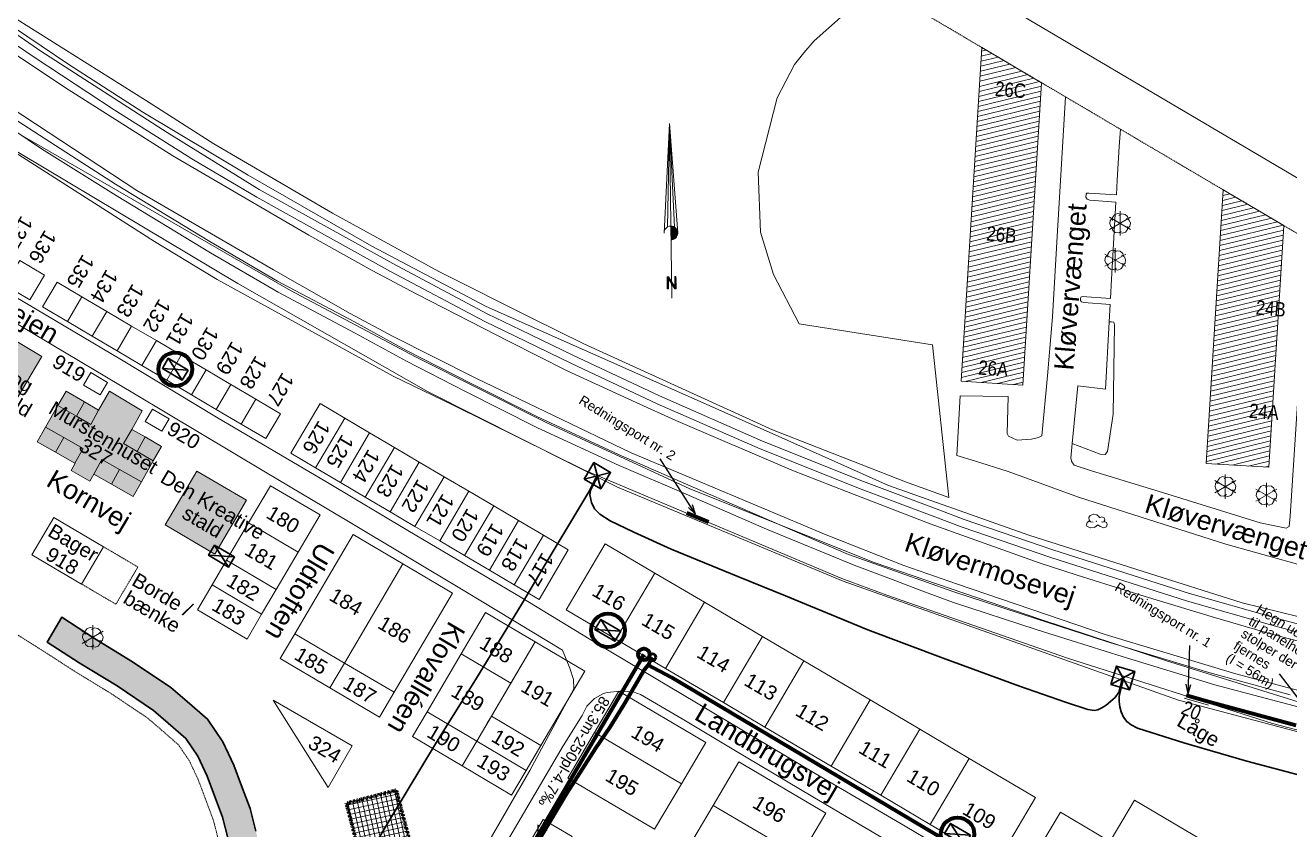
# Model space of a CAD drawing. Header units: metres. Extents: x 585637 to 586843, y 6137463 to 6138529.
# Drawn here: x 586117.3 to 586380.6, y 6138131.9 to 6138299.4 of the extents above; entities that cross this region are included whole.
import ezdxf
from ezdxf.enums import TextEntityAlignment as Align

# ---------------------------------------------------------------- set-up
doc = ezdxf.new("R2010")
doc.units = ezdxf.units.M
doc.header["$MEASUREMENT"] = 0
for name, pattern in [('DGN Style 2', [0.115207, 0.069124, -0.046083]), ('DGN Style 7', [43.264374, 19.468968, -8.652875, 6.489656, -8.652875]), ('DGN_STYLE_2', [0.030554, 0.018333, -0.012222])]:
    doc.linetypes.add(name, pattern=pattern)
for name, color, linetype, lineweight in [('adresse', 7, 'Continuous', 13), ('Alle felter', 7, 'Continuous', 13), ('bygning', 252, 'Continuous', 0), ('FRAME', 7, 'Continuous', 13), ('Grundkort', 7, 'Continuous', 13), ('hegn', 252, 'Continuous', 13), ('hjælp', 30, 'Continuous', 13), ('kn S Brønd Proj Standard', 1, 'Continuous', 70), ('kratbevoksning', 252, 'Continuous', 13), ('ledn S grav Proj', 1, 'Continuous', 70), ('Nordpil', 7, 'Continuous', 13), ('Standnr', 7, 'Continuous', 0), ('Tekster', 7, 'Continuous', 0), ('Telt', 7, 'Continuous', 0), ('TF_T_---_LyslT', 6, 'Continuous', 30), ('TF_V_---_Bron-', 4, 'Continuous', 53), ('TF_V_---_Ledn-', 4, 'Continuous', 70), ('træ', 252, 'Continuous', 13), ('trægruppe', 252, 'Continuous', 13), ('TV_A_FKT_Skab -Bevares', 5, 'Continuous', 30), ('TV_A_FKT_Vold-', 86, 'Continuous', 13), ('TV_A_INF_Tekst', 7, 'Continuous', 0), ('TV_A_OPB_-----', 7, 'Continuous', 0), ('TV_A_OPB_Bygning', 30, 'DGN Style 2', 70), ('TV_G_---_Bron', 115, 'Continuous', 70), ('TV_G_---_Hegn', 142, 'DGN Style 7', 70), ('TV_G_---_Vold-', 3, 'Continuous', 30), ('vejkant', 252, 'Continuous', 13), ('vejnavn', 7, 'Continuous', 13)]:
    doc.layers.add(name, color=color, linetype=linetype, lineweight=lineweight)
for name, color, linetype, lineweight, true_color in [('ledn-txt S Proj', 1, 'Continuous', 0, 0xff0000), ('skov', 7, 'Continuous', 13, 0x848484), ('tekniskareal sportsanlæg', 7, 'Continuous', 13, 0x848484), ('TV_G_---_Port', 1, 'Continuous', 100, 0xff0000)]:
    doc.layers.add(name, color=color, linetype=linetype, lineweight=lineweight, true_color=true_color)
doc.layers.add('TC_S_VRM_20X05', color=6, linetype='DGN_STYLE_2', lineweight=0, plot=False)
doc.styles.get("Standard").update_dxf_attribs({"font": 'simplex.shx'})
doc.styles.add('Style-Arial', font='arial.ttf')
doc.styles.add('Style-Verdana', font='verdana.ttf')
doc.dimstyles.get("Standard").update_dxf_attribs({"dimtxt": 0.18, "dimasz": 0.18, "dimexe": 0.18, "dimexo": 0.0625, "dimgap": 0.09, "dimtad": 0, "dimtih": 1, "dimtoh": 1, "dimdec": 4, "dimzin": 3, "dimdsep": 46, "dimtxsty": 'Standard', "dimcen": 0.09, "dimadec": 0, "dimazin": 0, "dimtfac": 1, "dimtdec": 0, "dimtofl": 0, "dimtmove": 0, "dimatfit": 1, "dimfxl": 1, "dimtolj": 1, "dimtzin": 3, "dimarcsym": 0})

# ---------------------------------------------------------------- blocks, each defined once
blk = doc.blocks.new('XELSKA_4')
at = {"color": 0, "linetype": 'ByBlock', "lineweight": -2}
for p, q in [((0.603, 0.305), (-0.604, -0.305)), ((-0.604, 0.305), (0.603, -0.305))]:
    blk.add_line(p, q, dxfattribs=at)
blk.add_3dface([(0.603, 0.305), (-0.604, 0.305), (-0.604, -0.305), (0.603, -0.305)], dxfattribs=at)
blk = doc.blocks.new('TerminatorOpen_0.5')
at = {"color": 0, "linetype": 'ByBlock', "lineweight": -2}
for q in [(-1, 0.25), (-1, 0), (-1, -0.25)]:
    blk.add_line((0, 0), q, dxfattribs=at)
blk = doc.blocks.new('TRAE')
at = {"color": 0, "linetype": 'ByBlock', "lineweight": -2}
for p, q in [((0.219, -0.127), (-0.219, 0.127)), ((0.219, 0.127), (-0.219, -0.127)), ((0, -0.253), (0, 0.253))]:
    blk.add_line(p, q, dxfattribs=at)
at = {"color": 0, "linetype": 'ByBlock', "lineweight": -2, "flags": 128}
for points in [[(-0.132, -0.104), (-0.188, -0.067), (-0.214, -0.005), (-0.202, 0.061), (-0.16, 0.104)], [(-0.155, 0.06), (-0.155, 0.126), (-0.117, 0.182), (-0.055, 0.207), (0.01, 0.192), (0.012, 0.191)], [(-0.023, 0.167), (0.038, 0.197), (0.105, 0.188), (0.156, 0.143), (0.174, 0.084)], [(0.133, 0.104), (0.189, 0.068), (0.216, 0.006), (0.203, -0.06), (0.162, -0.105)], [(0.027, -0.165), (-0.033, -0.196), (-0.099, -0.189), (-0.15, -0.145), (-0.169, -0.087)], [(0.158, -0.061), (0.156, -0.128), (0.117, -0.183), (0.054, -0.206), (-0.011, -0.19)]]:
    blk.add_lwpolyline(points, dxfattribs=at)
blk = doc.blocks.new('TRAGRP')
at = {"color": 0, "linetype": 'ByBlock', "lineweight": -2, "flags": 128}
for points in [[(0.037, -0.071), (-0.03, -0.125), (-0.043, -0.13), (-0.115, -0.138), (-0.126, -0.136), (-0.193, -0.1), (-0.205, -0.074), (-0.186, -0.022), (-0.186, -0.022), (-0.136, 0.007), (-0.136, 0.007)], [(-0.064, -0.015), (-0.116, -0.008), (-0.145, 0.023), (-0.15, 0.079), (-0.123, 0.121), (-0.056, 0.151), (-0.049, 0.152), (0.014, 0.138), (0.015, 0.138), (0.059, 0.09), (0.064, 0.073)], [(0.064, 0.073), (0.116, 0.09), (0.164, 0.071), (0.182, 0.03), (0.182, 0.022), (0.161, -0.008), (0.135, -0.016), (0.114, -0.013)], [(0.169, -0.005), (0.214, -0.026), (0.232, -0.069), (0.214, -0.113), (0.211, -0.116), (0.162, -0.133), (0.161, -0.133), (0.081, -0.108), (0.037, -0.071)]]:
    blk.add_lwpolyline(points, dxfattribs=at)
at = {"color": 0, "linetype": 'ByBlock', "lineweight": -2}
blk.add_point((0, 0), dxfattribs=at)
blk = doc.blocks.new('NORD_3')
at = {"color": 0, "linetype": 'ByBlock', "lineweight": -2}
for p, q in [((0, 18.2), (-1.43, -4.62)), ((-0.67, -3.36), (0, 18.2)), ((0, -18.2), (0, 18.2)), ((0.75, -3.4), (0, 18.2)), ((1.43, -4.62), (0, 18.2)), ((0, -3.22), (0.03, -3.19)), ((0, -3.45), (0.23, -3.22)), ((0, -3.24), (1.42, -4.66)), ((0, -3.68), (0.42, -3.26)), ((0, -3.9), (0.58, -3.32)), ((0, -4.13), (0.74, -3.39)), ((0, -3.46), (1.4, -4.86)), ((0, -4.36), (0.86, -3.49)), ((0, -4.58), (0.99, -3.59)), ((0, -3.69), (1.36, -5.04)), ((0, -4.81), (1.09, -3.72)), ((0, -5.03), (1.19, -3.84)), ((0, -3.91), (1.28, -5.2)), ((0, -5.26), (1.27, -3.99)), ((0, -4.14), (1.2, -5.34)), ((0, -5.49), (1.34, -4.15)), ((0, -5.71), (1.39, -4.32)), ((0, -4.37), (1.12, -5.49)), ((0, -5.94), (1.42, -4.52)), ((0, -4.59), (1.02, -5.62)), ((0, -4.82), (0.9, -5.72)), ((0, -5.05), (0.77, -5.81)), ((0.13, -6.03), (1.41, -4.75)), ((0.2, -3.21), (1.4, -4.41)), ((0.41, -5.98), (1.36, -5.03)), ((0.51, -3.3), (1.32, -4.1)), ((0, -5.27), (0.62, -5.9)), ((0, -5.5), (0.46, -5.96)), ((0, -5.72), (0.29, -6.01)), ((0, -5.95), (0.09, -6.04)), ((0.92, -5.7), (1.08, -5.54)), ((-0.92, -13.89), (-0.77, -13.74)), ((-0.92, -14.12), (-0.62, -13.82)), ((-0.92, -13.88), (0.03, -14.83)), ((-0.92, -14.34), (-0.53, -13.95)), ((-0.92, -14.1), (-0.68, -14.34)), ((-0.92, -14.57), (-0.68, -14.33)), ((-0.92, -14.33), (-0.68, -14.57)), ((-0.92, -14.8), (-0.68, -14.56)), ((-0.92, -14.56), (-0.68, -14.8)), ((-0.92, -15.02), (-0.68, -14.78)), ((-0.92, -14.78), (-0.68, -15.02)), ((-0.92, -15.25), (-0.68, -15.01)), ((-0.92, -15.01), (-0.68, -15.25)), ((-0.92, -15.47), (-0.68, -15.23)), ((-0.92, -15.24), (-0.68, -15.48)), ((-0.92, -15.7), (-0.68, -15.46)), ((-0.92, -15.46), (-0.68, -15.7)), ((-0.92, -15.93), (-0.68, -15.69)), ((-0.92, -15.69), (-0.68, -15.93)), ((-0.84, -13.74), (-0.38, -14.2)), ((-0.62, -14.26), (-0.45, -14.09)), ((-0.53, -14.4), (-0.36, -14.23)), ((-0.44, -14.54), (-0.27, -14.37)), ((-0.36, -14.67), (0.43, -15.46)), ((-0.35, -14.68), (-0.18, -14.5)), ((-0.27, -14.82), (-0.09, -14.64)), ((-0.18, -14.95), (0, -14.78)), ((-0.09, -15.09), (0.08, -14.92)), ((0, -15.23), (0.17, -15.06)), ((0.05, -15.3), (0.92, -16.17)), ((0.09, -15.37), (0.26, -15.19)), ((0.18, -15.5), (0.35, -15.33)), ((0.27, -15.64), (0.44, -15.47)), ((0.35, -15.78), (0.53, -15.61)), ((0.44, -15.92), (0.62, -15.75)), ((0.53, -16.06), (0.92, -15.67)), ((0.68, -13.87), (0.81, -13.74)), ((0.68, -14.1), (0.92, -13.86)), ((0.68, -13.9), (0.92, -14.14)), ((0.68, -14.32), (0.92, -14.08)), ((0.68, -14.12), (0.92, -14.36)), ((0.68, -14.55), (0.92, -14.31)), ((0.68, -14.35), (0.92, -14.59)), ((0.68, -14.78), (0.92, -14.54)), ((0.68, -14.58), (0.92, -14.82)), ((0.68, -15), (0.92, -14.76)), ((0.68, -14.8), (0.92, -15.04)), ((0.68, -15.23), (0.92, -14.99)), ((0.68, -15.03), (0.92, -15.27)), ((0.68, -15.46), (0.92, -15.22)), ((0.68, -15.25), (0.92, -15.49)), ((0.68, -15.68), (0.92, -15.44)), ((0.68, -15.48), (0.92, -15.72)), ((0.68, -15.71), (0.92, -15.95)), ((0.75, -13.74), (0.92, -13.91)), ((-0.92, -16.15), (-0.68, -15.91)), ((-0.92, -15.91), (-0.68, -16.15)), ((-0.92, -16.14), (-0.8, -16.27)), ((-0.81, -16.27), (-0.68, -16.14)), ((0.46, -15.94), (0.78, -16.27)), ((0.62, -16.19), (0.92, -15.9)), ((0.77, -16.27), (0.92, -16.12))]:
    blk.add_line(p, q, dxfattribs=at)
at = {"color": 0, "linetype": 'ByBlock', "lineweight": -2, "flags": 128}
blk.add_lwpolyline([(-1.43, -4.62), (-1.39, -4.27), (-1.25, -3.92), (-1.01, -3.61), (-0.7, -3.37), (-0.35, -3.23), (0, -3.19)], dxfattribs=at)
for points in [[(0, -6.05), (0.17, -6.03), (0.35, -6.01), (0.52, -5.94), (0.7, -5.87), (0.86, -5.75), (1.01, -5.63), (1.13, -5.47), (1.32, -5.14), (1.39, -4.97), (1.41, -4.79), (1.43, -4.62), (1.41, -4.44), (1.39, -4.27), (1.32, -4.09), (1.25, -3.92), (1.13, -3.76), (1.01, -3.61), (0.88, -3.5), (0.75, -3.4), (0.52, -3.3), (0.35, -3.23), (0.17, -3.21), (0, -3.19)], [(-0.68, -16.27), (-0.92, -16.27), (-0.92, -13.74), (-0.67, -13.74), (0.68, -15.84), (0.68, -13.74), (0.92, -13.74), (0.92, -16.27), (0.67, -16.27), (-0.68, -14.16)], [(-0.92, -16.27), (-0.68, -16.27), (-0.68, -14.16), (0.67, -16.27), (0.92, -16.27), (0.92, -13.74), (0.68, -13.74), (0.68, -15.84), (-0.67, -13.74), (-0.92, -13.74)]]:
    blk.add_lwpolyline(points, close=True, dxfattribs=at)
blk = doc.blocks.new('A_2')
at = {"layer": 'kn S Brønd Proj Standard'}
blk.add_circle((0, 0), 120, dxfattribs=at)

msp = doc.modelspace()

# ---------------------------------------------------------------- hatches: boundary and pattern name
at = {"layer": 'bygning', "lineweight": 0}
h = msp.add_hatch(dxfattribs=at)
h.set_pattern_fill('HATCH', color=256, scale=0.1, style=0, pattern_type=2)
h.set_pattern_definition([(13.64992, (585779.2059, 6138221.137), (-0.2359888, 0.9717558), [])])
h.paths.add_polyline_path([(586328.9, 6138287.4), (586325, 6138224.46), (586312.15, 6138225.26), (586316.46, 6138294.74)], flags=0)
h = msp.add_hatch(dxfattribs=at)
h.set_pattern_fill('HATCH', color=256, scale=0.1, style=0, pattern_type=2)
h.set_pattern_definition([(13.6499, (586319.1137, 6138244.1688), (-0.235989, 0.971756), [])])
h.paths.add_polyline_path([(586379.33, 6138257.67), (586376.2, 6138207.34), (586363.19, 6138208.15), (586366.73, 6138265.1)], flags=0)
at = {"layer": 'bygning', "linetype": 'Continuous', "transparency": 33554534}
msp.add_hatch(color=9, dxfattribs=at).paths.add_polyline_path([(586109.97, 6138212.35), (586099.73, 6138218.44), (586099.73, 6138218.44), (586099.73, 6138218.44), (586110.48, 6138236.52), (586120.72, 6138230.43)], flags=17)
at = {"layer": 'bygning', "linetype": 'Continuous', "lineweight": 13, "transparency": 33554534}
msp.add_hatch(color=9, dxfattribs=at).paths.add_polyline_path([(586141.49, 6138204.31), (586133.27, 6138209), (586131.59, 6138205.94), (586131.58, 6138205.94), (586130.76, 6138204.48), (586126.83, 6138206.67), (586127.68, 6138208.19), (586127.65, 6138208.21), (586129.33, 6138211.24), (586121.52, 6138215.69), (586124.09, 6138220.22), (586130.94, 6138216.24), (586134.83, 6138223.17), (586141.66, 6138219.1), (586139.5, 6138215.23), (586139.5, 6138215.22), (586137.77, 6138212.27), (586143.95, 6138208.67)])
at = {"layer": 'TV_A_FKT_Vold-'}
msp.add_hatch(color=256, dxfattribs=at).paths.add_polyline_path([(586124.91, 6138176.12), (586131.74, 6138171.71), (586139.66, 6138166.87), (586147.64, 6138161.5), (586151, 6138158.62), (586155.26, 6138154.88), (586158.43, 6138150.21), (586160.71, 6138145.34), (586162.32, 6138141.05), (586164.12, 6138136.29), (586165.3, 6138131.63), (586166.48, 6138126.74), (586167.1, 6138121.9), (586167.74, 6138117.09), (586167.73, 6138116.87), (586161.73, 6138116.66), (586161.74, 6138116.74), (586161.15, 6138121.12), (586160.57, 6138125.65), (586159.47, 6138130.18), (586158.38, 6138134.49), (586156.71, 6138138.93), (586155.17, 6138143.02), (586153.2, 6138147.23), (586150.72, 6138150.88), (586147.07, 6138154.09), (586144.01, 6138156.72), (586136.42, 6138161.82), (586128.54, 6138166.63), (586121.86, 6138170.95)], flags=0)
at = {"layer": 'TV_A_OPB_-----'}
h = msp.add_hatch(dxfattribs=at)
h.set_pattern_fill('CROSSHATCH', color=256, scale=0.1, style=0, pattern_type=2)
h.set_pattern_definition([(12.3886, (586190.1556, 6138120.9032), (-0.21454, 0.976715), []), (282.3886, (586190.1556, 6138120.9032), (0.976715, 0.21454), [])])
h.paths.add_polyline_path([(586194.51, 6138140.14), (586200.27, 6138118.2), (586189.93, 6138115.49), (586184.17, 6138137.43)], flags=0)

# ---------------------------------------------------------------- linework, layer by layer
at = {"layer": 'Alle felter', "color": 7, "linetype": 'DGN Style 2', "lineweight": 0, "transparency": 33554534}
for p, q in [((586133.6, 6138190.8), (586140.74, 6138186.59)), ((586140.74, 6138186.59), (586136.17, 6138178.84)), ((586129.02, 6138183.05), (586136.17, 6138178.84))]:
    msp.add_line(p, q, dxfattribs=at)
at = {"layer": 'Alle felter', "color": 7, "linetype": 'DGN Style 2', "lineweight": 13, "transparency": 33554534}
msp.add_line((586112.82, 6138174.25), (586120.77, 6138169.28), dxfattribs=at)
at = {"layer": 'Alle felter', "color": 7, "lineweight": 13, "transparency": 33554534}
msp.add_line((586358.6, 6138159.25), (586363.63, 6138157.85), dxfattribs=at)
at = {"layer": 'Alle felter', "color": 7, "lineweight": 13, "transparency": 33554534, "flags": 128}
for points in [[(586126.06, 6138237.67), (586129.11, 6138242.84), (586123.94, 6138245.88), (586120.9, 6138240.72)], [(586131.23, 6138234.63), (586134.28, 6138239.8), (586129.11, 6138242.84), (586126.06, 6138237.67)], [(586136.4, 6138231.58), (586139.44, 6138236.75), (586134.28, 6138239.8), (586131.23, 6138234.63)], [(586141.57, 6138228.54), (586144.61, 6138233.71), (586139.44, 6138236.75), (586136.4, 6138231.58)], [(586146.74, 6138225.5), (586149.78, 6138230.66), (586144.61, 6138233.71), (586141.57, 6138228.54)], [(586151.91, 6138222.45), (586154.95, 6138227.62), (586149.78, 6138230.66), (586146.74, 6138225.5)], [(586157.07, 6138219.41), (586160.12, 6138224.58), (586154.95, 6138227.62), (586151.91, 6138222.45)], [(586162.24, 6138216.36), (586165.29, 6138221.53), (586160.12, 6138224.58), (586157.07, 6138219.41)], [(586167.41, 6138213.32), (586170.46, 6138218.49), (586165.29, 6138221.53), (586162.24, 6138216.36)], [(586177.75, 6138207.23), (586183.84, 6138217.57), (586178.67, 6138220.61), (586172.58, 6138210.27)], [(586182.92, 6138204.19), (586189, 6138214.52), (586183.84, 6138217.57), (586177.75, 6138207.23)], [(586188.08, 6138201.14), (586194.17, 6138211.48), (586189, 6138214.52), (586182.92, 6138204.19)], [(586193.25, 6138198.1), (586199.34, 6138208.44), (586194.17, 6138211.48), (586188.08, 6138201.14)], [(586198.42, 6138195.05), (586204.51, 6138205.39), (586199.34, 6138208.44), (586193.25, 6138198.1)], [(586203.59, 6138192.01), (586209.68, 6138202.35), (586204.51, 6138205.39), (586198.42, 6138195.05)], [(586208.76, 6138188.97), (586214.85, 6138199.3), (586209.68, 6138202.35), (586203.59, 6138192.01)], [(586213.93, 6138185.92), (586220.01, 6138196.26), (586214.85, 6138199.3), (586208.76, 6138188.97)], [(586219.1, 6138182.88), (586225.18, 6138193.22), (586220.01, 6138196.26), (586213.93, 6138185.92)], [(586224.26, 6138179.83), (586230.35, 6138190.17), (586225.18, 6138193.22), (586219.1, 6138182.88)], [(586240.27, 6138171.56), (586250.61, 6138165.47), (586258.73, 6138179.24), (586248.4, 6138185.34)], [(586250.61, 6138165.47), (586262.66, 6138158.36), (586270.79, 6138172.13), (586258.73, 6138179.24)], [(586262.66, 6138158.36), (586271.27, 6138153.28), (586279.4, 6138167.06), (586270.79, 6138172.13)], [(586271.27, 6138153.28), (586279.4, 6138167.06), (586293.18, 6138158.93), (586285.05, 6138145.15)], [(586168.92, 6138158.85), (586185.37, 6138149.35), (586180.37, 6138140.69)], [(586285.05, 6138145.15), (586293.18, 6138158.93), (586303.51, 6138152.84), (586295.39, 6138139.06)], [(586295.39, 6138139.06), (586303.51, 6138152.84), (586313.84, 6138146.74), (586305.72, 6138132.97)], [(586305.72, 6138132.97), (586313.84, 6138146.74), (586327.62, 6138138.62), (586319.5, 6138124.84)], [(586335, 6138115.7), (586348.21, 6138138.08), (586372.31, 6138123.85), (586359.1, 6138101.47)], [(586324.66, 6138121.8), (586335, 6138115.7), (586343.13, 6138129.47), (586332.8, 6138135.57)]]:
    msp.add_lwpolyline(points, close=True, dxfattribs=at)
at = {"layer": 'Alle felter', "transparency": 33554534, "flags": 128}
for points in [[(586130.96, 6138227.05), (586134.4, 6138225.02), (586132.88, 6138222.43), (586129.43, 6138224.47)], [(586143.8, 6138219.47), (586147.25, 6138217.44), (586145.72, 6138214.85), (586142.28, 6138216.89)]]:
    msp.add_lwpolyline(points, close=True, dxfattribs=at)
at = {"layer": 'Alle felter', "color": 7, "transparency": 33554534, "flags": 128}
msp.add_lwpolyline([(586229.94, 6138177.65), (586240.27, 6138171.56), (586248.4, 6138185.34), (586238.06, 6138191.43)], close=True, dxfattribs=at)
at = {"layer": 'Alle felter', "color": 7, "lineweight": 13, "transparency": 33554534, "flags": 128}
msp.add_lwpolyline([(586165.3, 6138131.63), (586164.12, 6138136.29), (586162.32, 6138141.05), (586160.71, 6138145.34), (586158.43, 6138150.21), (586155.26, 6138154.88), (586151, 6138158.62), (586147.64, 6138161.5), (586139.66, 6138166.87), (586131.74, 6138171.71), (586124.91, 6138176.12), (586121.86, 6138170.95), (586128.54, 6138166.63), (586136.42, 6138161.82), (586144.01, 6138156.72), (586147.07, 6138154.09), (586150.72, 6138150.88), (586153.2, 6138147.23), (586155.17, 6138143.02), (586156.71, 6138138.93), (586158.38, 6138134.49), (586159.47, 6138130.18)], dxfattribs=at)
at = {"layer": 'Alle felter', "color": 7, "linetype": 'DGN Style 2', "lineweight": 13, "transparency": 33554534}
msp.add_lwpolyline([(586120.77, 6138169.28), (586127.48, 6138164.94), (586135.34, 6138160.13), (586142.8, 6138155.12), (586145.76, 6138152.58), (586149.21, 6138149.55), (586151.46, 6138146.24), (586153.33, 6138142.25), (586154.83, 6138138.23), (586156.47, 6138133.89), (586157.53, 6138129.7), (586158.6, 6138125.29), (586159.17, 6138120.86), (586159.76, 6138116.47)], dxfattribs=at)
at = {"layer": 'bygning', "lineweight": 0, "flags": 128}
for points in [[(586328.9, 6138287.4), (586325, 6138224.46), (586312.15, 6138225.26), (586316.46, 6138294.74)], [(586379.33, 6138257.67), (586376.2, 6138207.34), (586363.19, 6138208.15), (586366.73, 6138265.1)]]:
    msp.add_lwpolyline(points, close=True, dxfattribs=at)
at = {"layer": 'bygning', "color": 7, "lineweight": 13, "transparency": 33554534, "flags": 128}
for points in [[(586099.73, 6138218.44), (586109.97, 6138212.35), (586120.72, 6138230.43), (586110.48, 6138236.52)], [(586119.81, 6138212.66), (586123.61, 6138210.51), (586127.65, 6138208.21), (586127.68, 6138208.19), (586126.83, 6138206.67), (586130.76, 6138204.48), (586131.58, 6138205.94), (586131.59, 6138205.94), (586135.23, 6138203.85), (586139.76, 6138201.25), (586141.49, 6138204.31), (586143.95, 6138208.67), (586145.66, 6138211.7), (586142.24, 6138213.67), (586139.5, 6138215.22), (586139.5, 6138215.23), (586141.66, 6138219.1), (586134.83, 6138223.17), (586132.57, 6138219.22), (586129.64, 6138220.95), (586125.8, 6138223.23), (586124.09, 6138220.22), (586121.52, 6138215.69)], [(586156.79, 6138189.28), (586146.45, 6138195.37), (586153.04, 6138206.57), (586163.38, 6138200.49)]]:
    msp.add_lwpolyline(points, close=True, dxfattribs=at)
at = {"layer": 'bygning', "color": 9, "linetype": 'Continuous', "transparency": 33554534, "flags": 128}
msp.add_lwpolyline([(586099.73, 6138218.44), (586110.48, 6138236.52), (586120.72, 6138230.43), (586109.97, 6138212.35), (586099.73, 6138218.44), (586099.73, 6138218.44)], close=True, dxfattribs=at)
at = {"layer": 'bygning', "color": 9, "lineweight": 13, "transparency": 33554534, "flags": 128}
for points in [[(586127.94, 6138217.98), (586124.09, 6138220.22), (586125.8, 6138223.23), (586129.64, 6138220.95)], [(586127.94, 6138217.98), (586124.09, 6138220.22), (586125.8, 6138223.23), (586129.64, 6138220.95)], [(586130.94, 6138216.24), (586127.94, 6138217.98), (586129.64, 6138220.95), (586132.57, 6138219.22)], [(586130.94, 6138216.24), (586127.94, 6138217.98), (586129.64, 6138220.95), (586132.57, 6138219.22)], [(586123.61, 6138210.51), (586119.81, 6138212.66), (586121.52, 6138215.69), (586125.35, 6138213.52)], [(586123.61, 6138210.51), (586119.81, 6138212.66), (586121.52, 6138215.69), (586125.35, 6138213.52)], [(586127.65, 6138208.21), (586123.61, 6138210.51), (586125.35, 6138213.52), (586129.33, 6138211.24)], [(586127.65, 6138208.21), (586123.61, 6138210.51), (586125.35, 6138213.52), (586129.33, 6138211.24)], [(586140.57, 6138210.63), (586137.77, 6138212.27), (586139.5, 6138215.22), (586142.24, 6138213.67)], [(586140.57, 6138210.63), (586137.77, 6138212.27), (586139.5, 6138215.22), (586142.24, 6138213.67)], [(586143.95, 6138208.67), (586140.57, 6138210.63), (586142.24, 6138213.67), (586145.66, 6138211.7)], [(586143.95, 6138208.67), (586140.57, 6138210.63), (586142.24, 6138213.67), (586145.66, 6138211.7)], [(586135.23, 6138203.85), (586131.59, 6138205.94), (586133.27, 6138209), (586136.95, 6138206.9)], [(586135.23, 6138203.85), (586131.59, 6138205.94), (586133.27, 6138209), (586136.95, 6138206.9)], [(586139.76, 6138201.25), (586135.23, 6138203.85), (586136.95, 6138206.9), (586141.49, 6138204.31)], [(586139.76, 6138201.25), (586135.23, 6138203.85), (586136.95, 6138206.9), (586141.49, 6138204.31)], [(586156.79, 6138189.28), (586146.45, 6138195.37), (586153.04, 6138206.57), (586163.38, 6138200.49)], [(586156.79, 6138189.28), (586146.45, 6138195.37), (586153.04, 6138206.57), (586163.38, 6138200.49)]]:
    msp.add_lwpolyline(points, close=True, dxfattribs=at)
at = {"layer": 'bygning', "color": 9, "lineweight": 13, "transparency": 33554534}
for points in [[(586127.94, 6138217.98), (586124.09, 6138220.22), (586129.64, 6138220.95), (586125.8, 6138223.23)], [(586130.94, 6138216.24), (586127.94, 6138217.98), (586132.57, 6138219.22), (586129.64, 6138220.95)], [(586123.61, 6138210.51), (586119.81, 6138212.66), (586125.35, 6138213.52), (586121.52, 6138215.69)], [(586140.57, 6138210.63), (586137.77, 6138212.27), (586142.24, 6138213.67), (586139.5, 6138215.22)], [(586143.95, 6138208.67), (586140.57, 6138210.63), (586145.66, 6138211.7), (586142.24, 6138213.67)], [(586135.23, 6138203.85), (586131.59, 6138205.94), (586136.95, 6138206.9), (586133.27, 6138209)]]:
    msp.add_solid(points, dxfattribs=at)
at = {"layer": 'bygning', "color": 9, "lineweight": 13, "transparency": 33554534, "extrusion": (0, 0, -1)}
for points in [[(-586127.65, 6138208.21), (-586123.61, 6138210.51), (-586129.33, 6138211.24), (-586125.35, 6138213.52)], [(-586139.76, 6138201.25), (-586135.23, 6138203.85), (-586141.49, 6138204.31), (-586136.95, 6138206.9)], [(-586156.79, 6138189.28), (-586146.45, 6138195.37), (-586163.38, 6138200.49), (-586153.04, 6138206.57)]]:
    msp.add_solid(points, dxfattribs=at)
at = {"layer": 'FRAME', "flags": 128}
msp.add_lwpolyline([(585938.38, 6138529.29), (586842.57, 6137996.1), (586540.94, 6137484.59), (585636.75, 6138017.78)], close=True, dxfattribs=at)
at = {"layer": 'Grundkort', "color": 7, "transparency": 33554534, "flags": 128}
for points in [[(586535.26, 6138151.27), (586499.44, 6138155.41), (586465.96, 6138160.17), (586407.64, 6138170.16), (586394.4, 6138173.31), (586370.65, 6138179.15), (586350.03, 6138185.64), (586326.27, 6138193.2), (586297.03, 6138203.54), (586274.7, 6138213.53), (586213.23, 6138240.8), (586189.47, 6138253.4), (586163.73, 6138268.16), (586141.77, 6138281.3), (586126.39, 6138291.19), (586109.01, 6138302.89), (586086.24, 6138318.83), (586058.7, 6138340.06), (586049.43, 6138347.98)], [(586030.84, 6138340.83), (586052.07, 6138322.57), (586078.27, 6138302.77), (586112.29, 6138278.93), (586172.5, 6138244.18), (586198.69, 6138230.24), (586225.78, 6138216.65), (586255.67, 6138202.88), (586294.01, 6138187.5), (586328.56, 6138175.71), (586354.67, 6138167.15), (586393.19, 6138155.1), (586444.04, 6138143.31), (586492.37, 6138135.49), (586549.25, 6138130.17)], [(586551.18, 6138126.26), (586537.17, 6138124.45), (586526.77, 6138124.05), (586511.58, 6138125.46), (586472.78, 6138131.65), (586452.18, 6138136.25), (586386.98, 6138151.05), (586357.38, 6138158.85), (586287.58, 6138183.64), (586240.57, 6138203.24), (586201.17, 6138223.04), (586161.57, 6138245.63), (586096.17, 6138284.63), (586040.37, 6138323.02), (586010.96, 6138273.97), (585938.36, 6138318.97), (585929.88, 6138321.11), (585921.17, 6138316.02), (585909.57, 6138302.62), (585904.17, 6138288.63), (585896.97, 6138267.62), (585894.48, 6138266.28)]]:
    msp.add_lwpolyline(points, dxfattribs=at)
at = {"layer": 'hegn', "flags": 128}
msp.add_lwpolyline([(586114.2, 6138273.49), (586144.24, 6138254.33), (586157.23, 6138246.42), (586193.89, 6138226.33), (586206.42, 6138220.3), (586233.73, 6138206.75), (586287.29, 6138184.17), (586296.69, 6138180.71), (586334.3, 6138167.61), (586376.95, 6138153.98), (586406.19, 6138146.36), (586435.29, 6138139.25), (586463.95, 6138133.12), (586494.7, 6138127.75), (586531.3, 6138122.27), (586534.78, 6138120.89), (586547.95, 6138119.5), (586550.09, 6138118.37), (586553.46, 6138110.25), (586561.71, 6138090.24), (586571.82, 6138073.71), (586564.77, 6138062.04), (586545.24, 6138028.56), (586527.42, 6137998.77)], dxfattribs=at)
at = {"layer": 'hjælp', "color": 30, "lineweight": 13, "transparency": 33554534}
for p, q in [((586168.37, 6138203.52), (586166.94, 6138201.09)), ((586168.37, 6138203.51), (586168.56, 6138203.39)), ((586178.71, 6138197.43), (586174.13, 6138189.68)), ((586195.93, 6138187.27), (586194.58, 6138184.98)), ((586169.56, 6138181.93), (586166.51, 6138176.76)), ((586233.81, 6138164.91), (586224.66, 6138149.42)), ((586214.34, 6138155.51), (586213.47, 6138154.05)), ((586224.66, 6138149.42), (586221.61, 6138144.25))]:
    msp.add_line(p, q, dxfattribs=at)
at = {"layer": 'kratbevoksning', "flags": 128}
msp.add_lwpolyline([(586335.23, 6138212.29), (586341.07, 6138210.05), (586342.13, 6138210.04), (586342.64, 6138210.62), (586343.8, 6138218.42), (586344.07, 6138237.04), (586343.95, 6138237.53), (586343.47, 6138237.65), (586342.95, 6138237.66), (586342.2, 6138223.58), (586336.46, 6138224.3)], close=True, dxfattribs=at)
at = {"layer": 'ledn S grav Proj', "flags": 128}
msp.add_lwpolyline([(586246.09, 6138168.4), (586202.94, 6138094.85)], dxfattribs=at)
at = {"layer": 'skov', "flags": 128}
msp.add_lwpolyline([(586110.69, 6138303.65), (586142.3, 6138283.77), (586156.54, 6138274.69), (586181.26, 6138260.23), (586203.39, 6138248.13), (586222.75, 6138238.36), (586233.57, 6138233.04), (586272.89, 6138215.14), (586300.56, 6138204.34), (586309.56, 6138201.08), (586306.17, 6138232.83), (586278.45, 6138237.22), (586273.08, 6138247.5), (586270.37, 6138256.27), (586269.91, 6138268.82), (586273.82, 6138284.23), (586277.47, 6138291.22), (586279.42, 6138293.63), (586281.57, 6138296.14), (586287.01, 6138300.97), (586293.7, 6138305.29), (586295.27, 6138307.23)], dxfattribs=at)
at = {"layer": 'TC_S_VRM_20X05'}
msp.add_lwpolyline([(585659.05, 6138016.22), (586360.88, 6137602.38), (586652.35, 6138096.67), (585950.53, 6138510.52)], close=True, dxfattribs=at)
at = {"layer": 'tekniskareal sportsanlæg', "flags": 128}
msp.add_lwpolyline([(586406.19, 6138146.36), (586376.95, 6138153.98), (586334.3, 6138167.61), (586296.69, 6138180.71), (586287.29, 6138184.17), (586233.73, 6138206.75), (586206.42, 6138220.3), (586193.89, 6138226.33), (586157.23, 6138246.42), (586144.24, 6138254.33), (586114.2, 6138273.49)], dxfattribs=at)
at = {"layer": 'Tekster', "color": 7, "linetype": 'Continuous', "lineweight": 0, "transparency": 33554534}
for p, q in [((586123.26, 6138196.9), (586118.69, 6138189.15)), ((586123.26, 6138196.9), (586133.6, 6138190.8)), ((586133.6, 6138190.8), (586129.02, 6138183.05)), ((586118.69, 6138189.15), (586129.02, 6138183.05))]:
    msp.add_line(p, q, dxfattribs=at)
at = {"layer": 'Telt', "color": 7, "lineweight": 13, "transparency": 33554534}
msp.add_line((586253.9, 6138141.46), (586248.31, 6138131.98), dxfattribs=at)
at = {"layer": 'Telt', "color": 7, "linetype": 'Continuous', "lineweight": 13, "transparency": 33554534, "flags": 128}
msp.add_lwpolyline([(586118.28, 6138242.19), (586113.11, 6138245.24), (586116.16, 6138250.41), (586121.33, 6138247.36)], close=True, dxfattribs=at)
at = {"layer": 'Telt', "color": 7, "lineweight": 13, "transparency": 33554534, "flags": 128}
for points in [[(586168.37, 6138203.52), (586178.71, 6138197.43), (586174.13, 6138189.68), (586163.8, 6138195.77)], [(586163.8, 6138195.77), (586174.13, 6138189.68), (586169.56, 6138181.93), (586159.23, 6138188.02)], [(586185.6, 6138193.36), (586195.93, 6138187.27), (586183.74, 6138166.6), (586173.4, 6138172.7)], [(586159.23, 6138188.02), (586169.56, 6138181.93), (586166.51, 6138176.76), (586156.18, 6138182.86)], [(586195.93, 6138187.27), (586206.26, 6138181.17), (586194.07, 6138160.51), (586183.74, 6138166.6)], [(586156.18, 6138182.86), (586166.51, 6138176.76), (586163.47, 6138171.6), (586153.13, 6138177.69)], [(586213.15, 6138177.11), (586223.48, 6138171.01), (586218.4, 6138162.4), (586208.07, 6138168.5)], [(586173.4, 6138172.7), (586183.74, 6138166.6), (586180.69, 6138161.44), (586170.35, 6138167.53)], [(586223.48, 6138171.01), (586233.8, 6138164.92), (586224.66, 6138149.42), (586214.34, 6138155.51)], [(586208.07, 6138168.5), (586218.4, 6138162.4), (586211.29, 6138150.35), (586200.96, 6138156.44)], [(586183.74, 6138166.6), (586194.07, 6138160.51), (586191.02, 6138155.34), (586180.69, 6138161.44)], [(586240.9, 6138160.73), (586258.98, 6138150.07), (586253.9, 6138141.46), (586235.82, 6138152.12)], [(586200.96, 6138156.44), (586211.29, 6138150.35), (586208.24, 6138145.18), (586197.92, 6138151.27)], [(586214.34, 6138155.51), (586224.66, 6138149.42), (586221.61, 6138144.25), (586211.29, 6138150.35)], [(586211.29, 6138150.35), (586221.61, 6138144.25), (586218.56, 6138139.09), (586208.24, 6138145.18)], [(586235.82, 6138152.12), (586253.9, 6138141.46), (586248.31, 6138131.98), (586230.23, 6138142.65)], [(586265.87, 6138146), (586283.95, 6138135.33), (586278.61, 6138126.29), (586260.53, 6138136.96)], [(586260.53, 6138136.96), (586278.61, 6138126.29), (586273.28, 6138117.25), (586255.2, 6138127.92)], [(586231.17, 6138130.48), (586225.58, 6138121.02), (586219.56, 6138124.58), (586225.14, 6138134.04)]]:
    msp.add_lwpolyline(points, close=True, dxfattribs=at)
at = {"layer": 'TF_T_---_LyslT', "linetype": 'Continuous'}
for p, q in [((586235.7, 6138208.32), (586237.13, 6138202.84)), ((586239.15, 6138206.29), (586233.68, 6138204.87)), ((586233.41, 6138200.13), (586225.13, 6138186.4)), ((586344.46, 6138165.97), (586347.17, 6138161)), ((586348.29, 6138164.84), (586343.33, 6138162.13))]:
    msp.add_line(p, q, dxfattribs=at)
at = {"layer": 'TF_T_---_LyslT', "linetype": 'Continuous', "flags": 128}
for points in [[(586233.68, 6138204.87), (586237.13, 6138202.84), (586239.15, 6138206.29), (586235.7, 6138208.32)], [(586233.68, 6138204.87), (586237.13, 6138202.84), (586239.15, 6138206.29), (586235.7, 6138208.32)], [(586343.33, 6138162.13), (586347.17, 6138161), (586348.29, 6138164.84), (586344.46, 6138165.97)]]:
    msp.add_lwpolyline(points, close=True, dxfattribs=at)
for points in [[(586236.27, 6138205.54), (586235.43, 6138203.91), (586234.6, 6138202.22), (586233.41, 6138200.13)], [(586236.53, 6138205.44), (586234.96, 6138202.58), (586234.84, 6138201.63), (586235.18, 6138199.99), (586235.79, 6138198.67), (586236.91, 6138197.59), (586239.08, 6138196.17)], [(586239.08, 6138196.17), (586244.01, 6138193.84), (586251.74, 6138190.33), (586265.65, 6138184.6), (586275.55, 6138180.57), (586292.71, 6138173.51), (586308.43, 6138167.61), (586324.3, 6138161.8), (586333.84, 6138158.46), (586338.53, 6138156.91), (586339.93, 6138156.74), (586340.6, 6138156.86), (586341.44, 6138157.24), (586342.36, 6138157.84), (586344.23, 6138159.45), (586344.97, 6138160.5), (586345.51, 6138162.65), (586345.58, 6138163.4)], [(586225.13, 6138186.4), (586220.83, 6138179.15), (586211.04, 6138163.07), (586202.91, 6138150.11), (586193.75, 6138134.95), (586183.47, 6138117.65), (586176.79, 6138105.77), (586163.35, 6138081.96), (586158.1, 6138072.78), (586149.03, 6138057.47), (586145.1, 6138050.98), (586141.9, 6138046.07)], [(586345.97, 6138163.3), (586345.54, 6138161.81), (586345.07, 6138159.66), (586345.05, 6138158.6), (586345.18, 6138157.45), (586345.46, 6138156.44), (586345.95, 6138155.3), (586346.64, 6138154.42), (586347.51, 6138153.7), (586348.86, 6138153.06), (586358.5, 6138149.98), (586371.62, 6138146.18), (586385.48, 6138142.52)]]:
    msp.add_lwpolyline(points, dxfattribs=at)
at = {"layer": 'TF_V_---_Bron-', "linetype": 'Continuous'}
msp.add_circle((586247.86, 6138167.8), 0.7, dxfattribs=at)
at = {"layer": 'TF_V_---_Ledn-'}
for p, q in [((586246.31, 6138165.29), (586246.96, 6138166.14)), ((586242, 6138157.97), (586246.31, 6138165.29)), ((586239.09, 6138153.24), (586242, 6138157.97)), ((586236.12, 6138148.86), (586239.09, 6138153.24)), ((586230.06, 6138139.42), (586236.12, 6138148.86)), ((586222.88, 6138127.46), (586230.06, 6138139.42))]:
    msp.add_line(p, q, dxfattribs=at)
at = {"layer": 'TF_V_---_Ledn-', "flags": 128}
msp.add_lwpolyline([(586324.57, 6138120.33), (586251.85, 6138163.56), (586246.96, 6138166.14), (586247.9, 6138167.8)], dxfattribs=at)
at = {"layer": 'TV_A_FKT_Vold-', "flags": 128}
msp.add_lwpolyline([(586159.47, 6138130.18), (586158.38, 6138134.49), (586156.71, 6138138.93), (586155.17, 6138143.02), (586153.2, 6138147.23), (586150.72, 6138150.88), (586147.07, 6138154.09), (586144.01, 6138156.72), (586136.42, 6138161.82), (586128.54, 6138166.63), (586121.86, 6138170.95), (586124.91, 6138176.12), (586131.74, 6138171.71), (586139.66, 6138166.87), (586147.64, 6138161.5), (586151, 6138158.62), (586155.26, 6138154.88), (586158.43, 6138150.21), (586160.71, 6138145.34), (586162.32, 6138141.05), (586164.12, 6138136.29), (586165.3, 6138131.63)], dxfattribs=at)
at = {"layer": 'TV_A_OPB_-----', "flags": 128}
msp.add_lwpolyline([(586194.51, 6138140.14), (586200.27, 6138118.2), (586189.93, 6138115.49), (586184.17, 6138137.43)], close=True, dxfattribs=at)
at = {"layer": 'TV_A_OPB_Bygning', "flags": 128}
msp.add_lwpolyline([(586194.51, 6138140.14), (586200.27, 6138118.2), (586189.93, 6138115.49), (586184.17, 6138137.43)], close=True, dxfattribs=at)
at = {"layer": 'TV_G_---_Bron'}
for centre in [(586148.54, 6138227.77), (586238.61, 6138173.4), (586311.39, 6138130.93)]:
    msp.add_circle(centre, 3.5, dxfattribs=at)
at = {"layer": 'TV_G_---_Hegn'}
msp.add_line((586363.06, 6138158.74), (586416.61, 6138144.21), dxfattribs=at)
at = {"layer": 'TV_G_---_Port', "linetype": 'Continuous'}
for p, q in [((586255.01, 6138197.9), (586259.55, 6138195.97)), ((586359.01, 6138159.89), (586363.06, 6138158.74))]:
    msp.add_line(p, q, dxfattribs=at)
at = {"layer": 'TV_G_---_Vold-', "flags": 128}
msp.add_lwpolyline([(586165.3, 6138131.63), (586164.12, 6138136.29), (586162.32, 6138141.05), (586160.71, 6138145.34), (586158.43, 6138150.21), (586155.26, 6138154.88), (586151, 6138158.62), (586147.64, 6138161.5), (586139.66, 6138166.87), (586131.74, 6138171.71), (586124.91, 6138176.12), (586121.86, 6138170.95), (586128.54, 6138166.63), (586136.42, 6138161.82), (586144.01, 6138156.72), (586147.07, 6138154.09), (586150.72, 6138150.88), (586153.2, 6138147.23), (586155.17, 6138143.02), (586156.71, 6138138.93), (586158.38, 6138134.49), (586159.47, 6138130.18)], dxfattribs=at)
at = {"layer": 'vejkant', "flags": 128}
for points in [[(586102.78, 6138306.32), (586120.56, 6138294.01), (586146.83, 6138277.04), (586165.98, 6138265.17), (586176.92, 6138259.12), (586193.82, 6138249.76), (586213.44, 6138239.3), (586220.41, 6138235.94), (586231.46, 6138230.6), (586249.34, 6138222.19), (586270.77, 6138212.81), (586291.8, 6138204.4), (586307.7, 6138198.42), (586312.79, 6138196.49), (586331.25, 6138190.19), (586359.72, 6138181.07), (586377.27, 6138176.1), (586394.44, 6138171.43), (586427.53, 6138163.67), (586452.48, 6138158.62), (586473.44, 6138154.87), (586497.02, 6138151.37), (586524.38, 6138148.16), (586537.99, 6138147.06)], [(586104.37, 6138302.72), (586119.38, 6138292.62), (586135.83, 6138281.77), (586152.35, 6138271.39), (586165.53, 6138263.56), (586176.46, 6138257.51), (586193.36, 6138248.14), (586212.99, 6138237.69), (586219.19, 6138234.7), (586231.01, 6138228.99), (586248.89, 6138220.58), (586270.31, 6138211.2), (586291.34, 6138202.79), (586306.68, 6138197.01), (586312.33, 6138194.88), (586330.8, 6138188.58), (586359.26, 6138179.46), (586376.81, 6138174.48), (586393.99, 6138169.82)], [(586107, 6138298.79), (586125.7, 6138286.33), (586148.04, 6138272.17), (586176.31, 6138255.64), (586189.52, 6138248.3), (586198.81, 6138243.39), (586218.02, 6138233.51), (586230.12, 6138227.43), (586244.46, 6138220.81), (586252.73, 6138217.09), (586276.93, 6138206.73), (586288.3, 6138202.33), (586305.67, 6138195.61), (586328.42, 6138187.44), (586336.3, 6138184.92), (586350.45, 6138180.48), (586364.88, 6138176.1), (586376.55, 6138172.67), (586392.94, 6138168.39)], [(586095.63, 6138290.54), (586120.69, 6138273.68), (586136.2, 6138263.94), (586155.89, 6138252), (586169.93, 6138243.81), (586185.96, 6138235.27), (586196.67, 6138229.43), (586208.83, 6138223.21), (586223.96, 6138215.57), (586240.98, 6138207.72), (586254.88, 6138201.77), (586271.65, 6138194.5), (586289.85, 6138186.95), (586298.57, 6138183.72), (586303.94, 6138181.64), (586310.57, 6138179.19), (586327.95, 6138173.49), (586345.65, 6138167.97), (586364.93, 6138162.08), (586383.83, 6138157.07)], [(586106.18, 6138287.49), (586140.53, 6138264.98), (586168.99, 6138248.47), (586184.95, 6138239.35), (586193.78, 6138234.64), (586211.11, 6138225.92), (586243.48, 6138210.34), (586284.05, 6138193.29), (586300.19, 6138186.87), (586311.41, 6138183), (586342.15, 6138172.51), (586369.35, 6138164.33), (586399.89, 6138156.25), (586411.83, 6138153.49), (586454.39, 6138144.63), (586483.31, 6138139.79), (586517.32, 6138135.49), (586531.43, 6138133.93), (586548.67, 6138132.61)], [(586391.58, 6138184.55), (586367.24, 6138191.34), (586336.6, 6138201.1), (586321.93, 6138206.48), (586314.95, 6138208.68), (586311.27, 6138209.82), (586311.94, 6138222.25), (586316.67, 6138222.17), (586321.95, 6138222.08), (586321.72, 6138214.41), (586322, 6138213.81), (586323.84, 6138212.98), (586326.77, 6138213.22), (586328.27, 6138213.54), (586328.97, 6138213.92), (586330.15, 6138226.39), (586331.13, 6138238.67), (586332.12, 6138255.41), (586333.89, 6138284.46)], [(586380.63, 6138159.96), (586363.24, 6138164.76), (586342.4, 6138171.06), (586327.81, 6138175.82), (586310.43, 6138181.51), (586299.43, 6138185.38), (586288.7, 6138189.22), (586269.23, 6138197.61), (586253.67, 6138204.39), (586240.84, 6138210.04), (586223.82, 6138217.89), (586210.15, 6138224.78), (586196.53, 6138231.76), (586185.82, 6138237.6), (586169.79, 6138246.13), (586155.75, 6138254.33), (586136.06, 6138266.27), (586129.07, 6138270.79), (586112.43, 6138281.56)], [(586343.16, 6138241.25), (586337.71, 6138241.64), (586337.18, 6138241.8), (586337, 6138242.05), (586336.99, 6138242.5), (586337.05, 6138242.77), (586337.35, 6138242.91), (586343.23, 6138242.49), (586343.47, 6138246.5), (586344.37, 6138262.57), (586338.91, 6138262.98), (586338.39, 6138263.19), (586338.09, 6138263.55), (586338.14, 6138264.24), (586338.32, 6138264.44), (586338.71, 6138264.45), (586344.46, 6138264.09), (586344.63, 6138267.13), (586345.06, 6138274.14), (586345.31, 6138277.72)], [(586098.7, 6138252.64), (586119.44, 6138240.32), (586137.33, 6138229.7), (586157.09, 6138217.78), (586180.25, 6138204.21), (586196.92, 6138194.19), (586220.67, 6138180.17), (586236.27, 6138170.67), (586263.25, 6138154.62), (586281.73, 6138143.59), (586300.46, 6138132.67), (586319.42, 6138121.38), (586342.88, 6138107.65), (586360.96, 6138096.91), (586379.02, 6138086.27), (586399.31, 6138074.24)], [(586384.4, 6138254.68), (586380.66, 6138197.15), (586380.46, 6138195.01), (586379.81, 6138194.68), (586374.4, 6138195.8), (586354.05, 6138202.07), (586339.29, 6138206.63), (586335.66, 6138207.81), (586335.18, 6138208.46), (586335, 6138209.28), (586335.23, 6138212.29), (586336.46, 6138224.3), (586342.2, 6138223.58), (586342.95, 6138237.66), (586343.16, 6138241.25)], [(586179.08, 6138067.42), (586185.78, 6138079.89), (586196.24, 6138098.91), (586208.14, 6138119.59), (586222.34, 6138144.22), (586231.48, 6138161.25), (586231.45, 6138163.15), (586230.69, 6138165.56), (586229.17, 6138169.28), (586208.83, 6138181.54), (586184.59, 6138196.08), (586167.31, 6138206.34), (586140.05, 6138222.63), (586122.87, 6138232.84), (586091.1, 6138251.77)], [(586187.89, 6138075.24), (586195.03, 6138088.86), (586207.21, 6138110.84), (586217.46, 6138129.21), (586229.29, 6138149.37), (586233.21, 6138155.7), (586234.23, 6138157.59), (586235.84, 6138159.22), (586237.67, 6138160.28), (586238.46, 6138160.47), (586241.17, 6138160.73), (586243.84, 6138160.58), (586245.39, 6138160.04), (586254.05, 6138155), (586264.8, 6138148.53), (586281.24, 6138138.72), (586295.97, 6138130.05), (586310.03, 6138121.69), (586324.47, 6138112.96), (586337.56, 6138105.23), (586351.95, 6138096.74), (586367.11, 6138087.7), (586386.71, 6138076.41)]]:
    msp.add_lwpolyline(points, dxfattribs=at)

# ---------------------------------------------------------------- block references
at = {"layer": 'kn S Brønd Proj Standard', "xscale": 0.01000000000091628, "yscale": 0.00999999999728782, "zscale": 0.01000000000091628, "rotation": 1.11375328240799e-08}
msp.add_blockref('A_2', (586246.09, 6138168.4), dxfattribs=at)
at = {"layer": 'Nordpil', "ltscale": 0.999803, "xscale": 0.9997048275425199, "yscale": 0.9997048197257021, "rotation": 0.8230354930735463}
msp.add_blockref('NORD_3', (586251.66, 6138260.76), dxfattribs=at)
at = {"layer": 'træ', "zscale": 10}
for p, xscale, yscale, rotation in [((586345.22, 6138258.12), 10.00000000112095, 9.999999998755783, 1.962470922321352e-08), ((586344.23, 6138250.46), 10.00000000098695, 9.999999997131615, 1.290184245854918e-08), ((586367.14, 6138203.33), 10.0000000008292, 9.999999998787915, 1.614187144513038e-08), ((586375.7, 6138201.55), 10.00000000105414, 9.999999996661586, 9.705714032310375e-09), ((586131.34, 6138171.94), 10.00000000096413, 9.999999995304243, 7.240315022685692e-09)]:
    msp.add_blockref('TRAE', p, dxfattribs=dict(at, xscale=xscale, yscale=yscale, rotation=rotation))
at = {"layer": 'trægruppe', "xscale": 10.00000000103973, "yscale": 9.999999997814403, "zscale": 10, "rotation": 1.377286073498622e-08}
msp.add_blockref('TRAGRP', (586340.26, 6138196.1), dxfattribs=at)
at = {"layer": 'TV_A_FKT_Skab -Bevares', "zscale": 4.000000000000001}
for p, xscale, yscale, rotation in [((586148.54, 6138227.77), 3.998817595442265, 3.998817554093429, 329.4505708687829), ((586158.16, 6138188.85), 3.998818735113196, 3.998818694837961, 329.4505785098161), ((586238.61, 6138173.4), 3.998817595442265, 3.998817554093429, 329.4505708687829), ((586311.39, 6138130.93), 3.998817595442265, 3.998817554093429, 329.4505708687829)]:
    msp.add_blockref('XELSKA_4', p, dxfattribs=dict(at, xscale=xscale, yscale=yscale, rotation=rotation))

# ---------------------------------------------------------------- texts
at = {"layer": 'adresse', "style": 'Style-Arial', "width": 0.833333}
for s, rotation, p in [('26C', 355.5, (586322.43, 6138285.92)), ('26B', 354.6, (586320.54, 6138255.79)), ('24B', 355.5, (586376.62, 6138240.4)), ('26A', 355.5, (586318.83, 6138227.92)), ('24A', 355.5, (586375.19, 6138218.92)), ('20', 336.6, (586360.09, 6138156.74))]:
    msp.add_text(s, height=3, rotation=rotation, dxfattribs=at).set_placement(p, align=Align.MIDDLE_CENTER)
at = {"layer": 'ledn S grav Proj', "style": 'Style-Arial', "width": 1.5}
msp.add_text('V', height=1.8, rotation=329.6, dxfattribs=at).set_placement((586224.52, 6138131.63), align=Align.MIDDLE_CENTER)
at = {"layer": 'ledn-txt S Proj', "style": 'Style-Arial'}
msp.add_text('85.3m-250pl-4.7‰', height=2.25, rotation=239.6, dxfattribs=at).set_placement((586231.58, 6138148.11), align=Align.MIDDLE_CENTER)
at = {"layer": 'Standnr', "linetype": 'Continuous', "transparency": 33554534, "style": 'Style-Arial'}
for s, rotation, width, p in [('137', 239.5035, 0.999998, (586116.51, 6138259.92)), ('136', 239.5035, 0.999998, (586121.41, 6138256.97)), ('135', 239.5035, 0.999998, (586129.3, 6138251.89)), ('134', 239.5035, 0.999998, (586134.23, 6138248.77)), ('133', 239.5035, 0.999998, (586139.67, 6138245.77)), ('132', 239.5035, 0.999998, (586145.22, 6138242.64)), ('131', 239.5035, 0.999998, (586150, 6138239.78)), ('130', 239.5035, 0.999998, (586155.22, 6138236.82)), ('129', 239.5035, 0.999998, (586160.35, 6138233.8)), ('919', 329.4588, 1.000002, (586122.66, 6138228.46)), ('128', 239.5035, 0.999998, (586165.31, 6138230.81)), ('127', 239.5035, 0.999998, (586170.87, 6138227.31)), ('920', 329.4588, 1.000002, (586146.53, 6138214.48)), ('126', 239.5035, 0.999998, (586178.41, 6138217.31)), ('327', 329.4588, 1.000002, (586128.2, 6138211.03)), ('125', 239.5035, 0.999998, (586183.32, 6138214.41)), ('124', 239.5035, 0.999998, (586188.76, 6138211.34)), ('123', 239.5035, 0.999998, (586193.72, 6138208.27)), ('122', 239.5035, 0.999998, (586199.06, 6138205.12)), ('121', 239.5035, 0.999998, (586204.24, 6138202.07)), ('180', 329.5034, 1.000002, (586167.21, 6138196.97)), ('120', 239.5035, 0.999998, (586209.37, 6138199.04)), ('119', 239.5035, 0.999998, (586214.58, 6138195.97)), ('118', 239.5035, 0.999998, (586219.75, 6138192.91)), ('918', 329.4588, 1.000002, (586121.24, 6138188.35)), ('181', 329.5034, 1.000002, (586162.71, 6138189.34)), ('117', 239.5035, 0.999998, (586224.97, 6138189.84)), ('182', 329.5034, 1.000002, (586158.9, 6138182.9)), ('184', 329.5034, 1.000002, (586180.32, 6138179.85)), ('116', 329.4588, 1.000002, (586235.05, 6138180.82)), ('183', 329.5034, 1.000002, (586155.89, 6138177.79)), ('115', 329.4588, 1.000002, (586245.35, 6138174.74)), ('186', 329.5034, 1.000002, (586190.44, 6138174.02)), ('188', 329.5034, 1.000002, (586211.6, 6138169.9)), ('185', 329.5034, 1.000002, (586173.05, 6138167.53)), ('114', 329.4588, 1.000002, (586256.85, 6138167.96)), ('187', 329.5034, 1.000002, (586183.17, 6138161.51)), ('113', 329.4588, 1.000002, (586266.71, 6138162.14)), ('189', 329.5034, 1.000002, (586205.68, 6138159.88)), ('191', 329.5034, 1.000002, (586220.22, 6138160.88)), ('112', 329.4588, 1.000002, (586277.4, 6138155.84)), ('190', 329.5034, 1.000002, (586200.66, 6138151.37)), ('194', 329.5034, 1.000002, (586243.15, 6138151.38)), ('324', 329.5034, 1.000002, (586175.9, 6138149.14)), ('192', 329.5034, 1.000002, (586214.07, 6138150.46)), ('111', 329.4588, 1.000002, (586290.54, 6138148.08)), ('193', 329.5034, 1.000002, (586211.06, 6138145.35)), ('195', 329.5034, 1.000002, (586237.79, 6138142.3)), ('110', 329.4588, 1.000002, (586300.54, 6138142.18)), ('196', 329.5034, 1.000002, (586268.44, 6138136.67)), ('109', 329.4588, 1.000002, (586312.18, 6138135.32))]:
    msp.add_text(s, height=2.999, rotation=rotation, dxfattribs=dict(at, width=width)).set_placement(p)
at = {"layer": 'Tekster', "color": 7, "linetype": 'Continuous', "lineweight": 13, "transparency": 33554534, "attachment_point": 5, "rotation": 329.4417, "style": 'Style-Arial'}
for s, insert, char_height, line_spacing_factor in [('Får- og\\Pgedestald', (586111.37, 6138225.05), 2.999, 0.900005), ('Murstenhuset', (586133.57, 6138213.54), 2.9991, 1.200007)]:
    msp.add_mtext(s, dxfattribs=dict(at, insert=insert, char_height=char_height, line_spacing_factor=line_spacing_factor))
at = {"layer": 'Tekster', "color": 7, "linetype": 'Continuous', "transparency": 33554534, "attachment_point": 5, "rotation": 329.4417, "line_spacing_factor": 0.825005, "style": 'Style-Arial'}
for s, insert, char_height in [('Den Kreative \\Pstald', (586155.29, 6138197.75), 2.9991), ('Borde / \\Pbænke', (586144.75, 6138179.03), 2.999), ('Låge', (586361.34, 6138152.23), 2.999)]:
    msp.add_mtext(s, dxfattribs=dict(at, insert=insert, char_height=char_height))
at = {"layer": 'Tekster', "color": 7, "linetype": 'Continuous', "lineweight": 0, "transparency": 33554534, "insert": (586127.09, 6138191.27), "char_height": 2.999, "attachment_point": 5, "rotation": 329.4588, "line_spacing_factor": 0.825005, "style": 'Style-Arial'}
msp.add_mtext('Bager', dxfattribs=at)
at = {"layer": 'TV_A_INF_Tekst', "linetype": 'Continuous', "char_height": 1.9994, "attachment_point": 7, "rotation": 328.2116, "line_spacing_factor": 0.9, "style": 'Style-Verdana'}
for s, insert in [('\\fArial|b0|i0|c00|p39;Redningsport nr. 2', (586232.04, 6138220.24)), ('\\fArial|b0|i0|c00|p39;Redningsport nr. 1', (586343.61, 6138181.32)), ('\\fArial|b0|i0|c00|p39;Hegn udskiftet\\Ptil panelhegn og\\Pstolper der kan \\Pfjernes\\P(l = 56m)', (586366.73, 6138166.57))]:
    msp.add_mtext(s, dxfattribs=dict(at, insert=insert))
at = {"layer": 'vejnavn', "style": 'Style-Arial'}
for s, rotation, p in [('Kløvervænget', 85.374, (586334.9, 6138244.9)), ('Kløvervænget', 343.386, (586367.32, 6138194.99)), ('Kløvermosevej', 341.667, (586318.21, 6138186.14))]:
    msp.add_text(s, height=4, rotation=rotation, dxfattribs=at).set_placement(p, align=Align.MIDDLE_CENTER)
at = {"layer": 'vejnavn', "color": 7, "linetype": 'Continuous', "lineweight": 0, "transparency": 33554534, "style": 'Style-Arial'}
for s, height, rotation, width, p in [('Ringvejen', 3.999, 329.4588, 1.000002, (586101.36, 6138245.53)), ('Kornvej', 3.999, 329.4588, 1.000002, (586121.39, 6138203.64)), ('Uldtoften', 3.999, 239.4589, 0.999998, (586178.45, 6138192.08)), ('Klovalléen', 3.999, 239.4589, 0.999998, (586205.66, 6138175.55)), ('Landbrugsvej', 3.9988, 329.4588, 1.000002, (586256.34, 6138155.02))]:
    msp.add_text(s, height=height, rotation=rotation, dxfattribs=dict(at, width=width)).set_placement(p)
at = {"layer": 'vejnavn', "transparency": 33554534, "style": 'Style-Arial'}
for s, height, rotation, width, p in [('Ringvejen', 3.999, 329.4588, 1.000002, (586101.36, 6138245.53)), ('Kornvej', 3.999, 329.4588, 1.000002, (586121.39, 6138203.64)), ('Uldtoften', 3.999, 239.4589, 0.999998, (586178.45, 6138192.08)), ('Klovalléen', 3.999, 239.4589, 0.999998, (586205.66, 6138175.55)), ('Landbrugsvej', 3.9988, 329.4588, 1.000002, (586256.34, 6138155.02))]:
    msp.add_text(s, height=height, rotation=rotation, dxfattribs=dict(at, width=width)).set_placement(p)
at = {"layer": 'vejnavn', "style": 'Style-Arial', "width": 1.000002}
msp.add_text('Kløvermosevej', height=3.9988, rotation=341.667, dxfattribs=at).set_placement((586318.21, 6138186.14), align=Align.MIDDLE_CENTER)

# ---------------------------------------------------------------- leaders
at = {"layer": 'TV_A_INF_Tekst', "linetype": 'Continuous'}
for points in [[(586256.85, 6138197.59), (586249.51, 6138209.12)], [(586359.42, 6138160.17), (586359.75, 6138170.28)], [(586387.84, 6138152.01), (586378.43, 6138164.37)]]:
    msp.add_leader(points, dimstyle='Standard', override={"dimscale": 0, "dimtxt": 1.999411, "dimasz": 1.999411, "dimgap": 0.999705, "dimtad": 1, "dimtxsty": 'Style-Arial', "dimldrblk": 'TerminatorOpen_0.5'}, dxfattribs=at)

doc.saveas('drawing.dxf')
